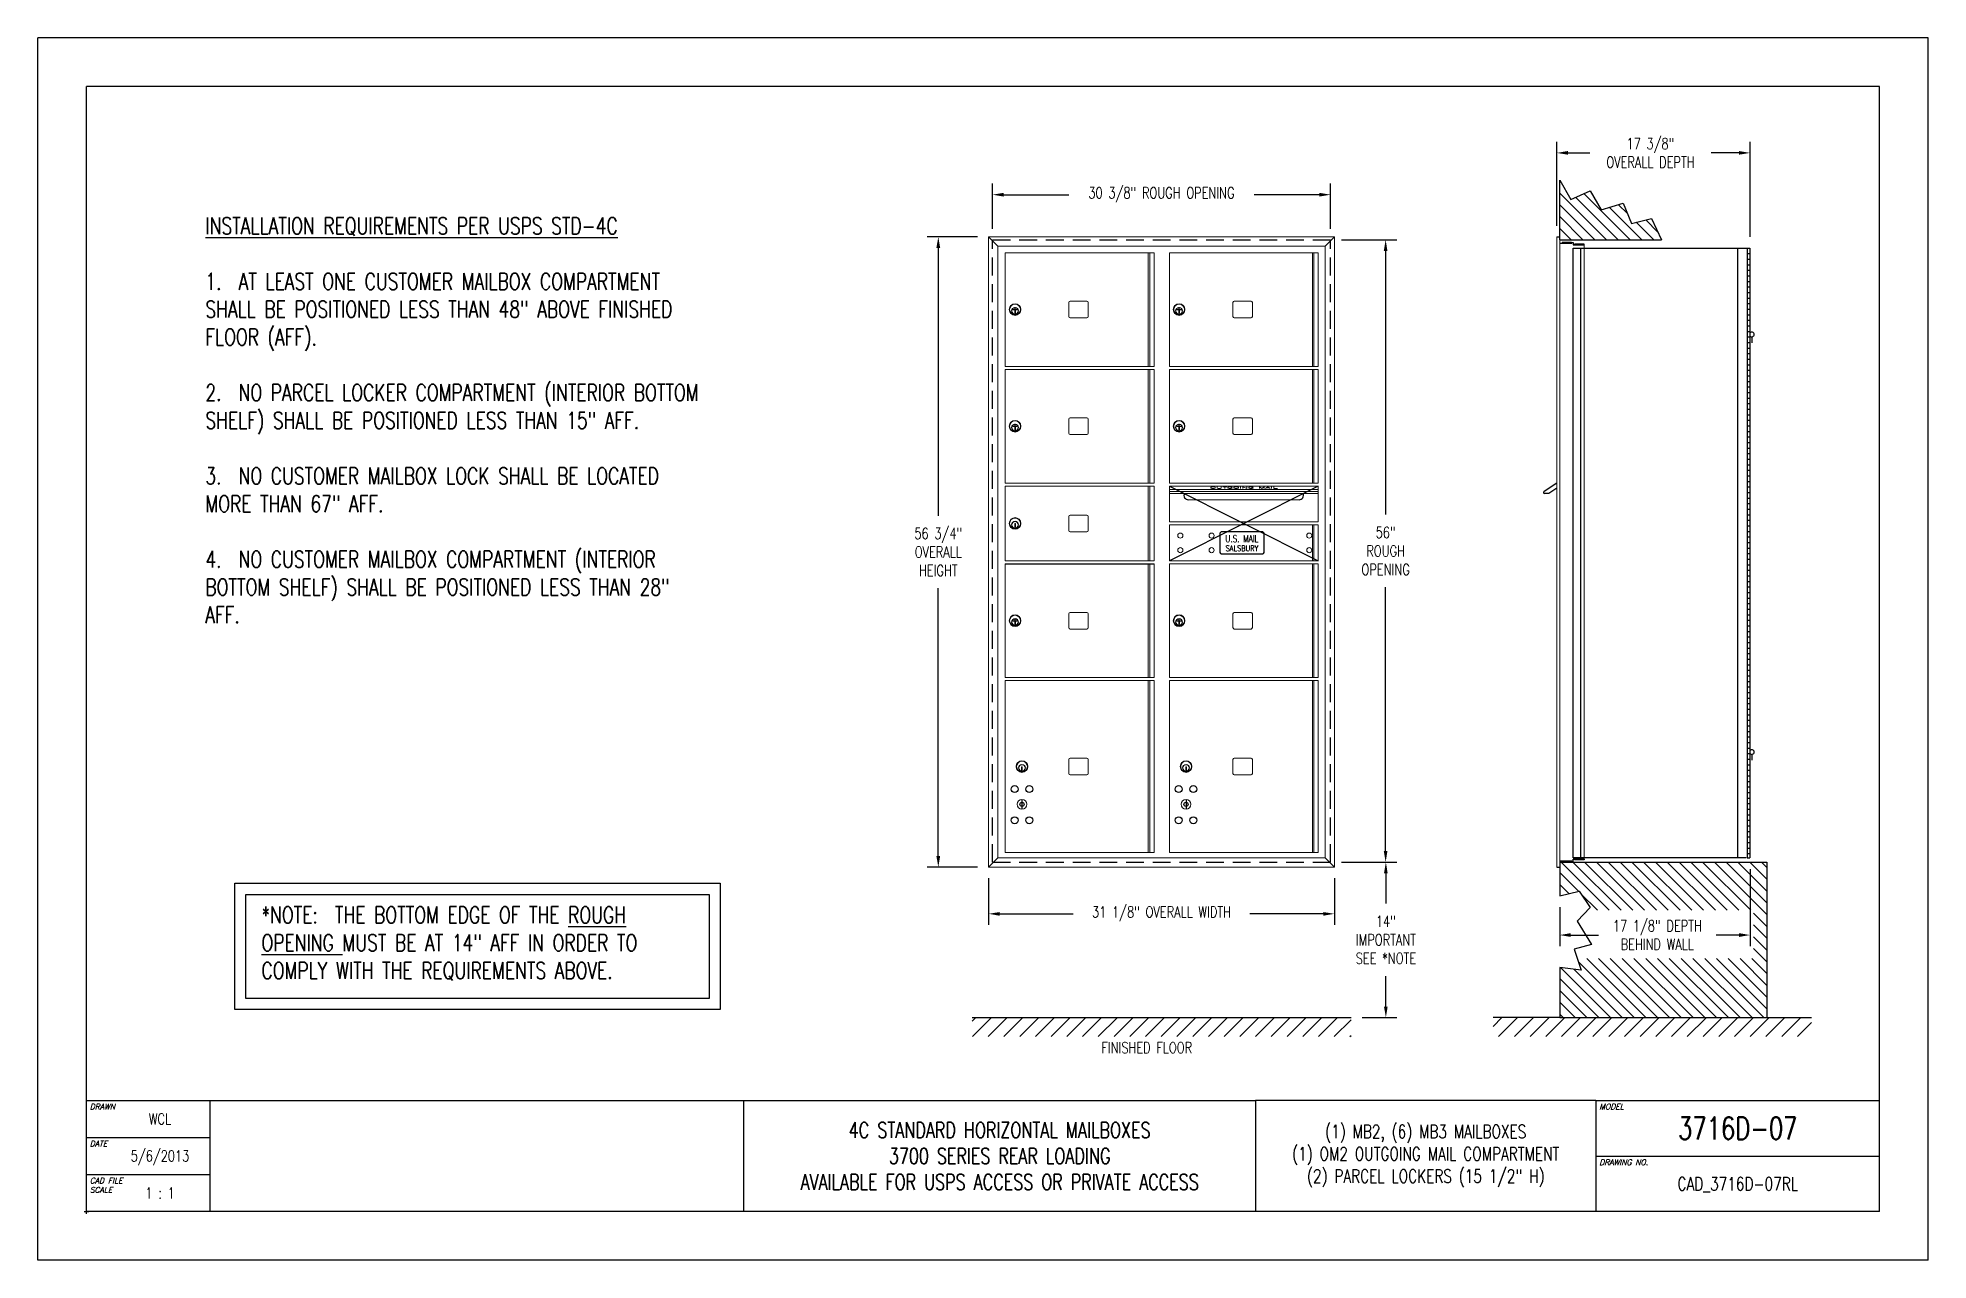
# Model space of a CAD drawing. Header units: inches. Extents: x 0 to 170, y 0 to 110.
import ezdxf
from ezdxf.enums import TextEntityAlignment as Align

# ---------------------------------------------------------------- set-up
doc = ezdxf.new("R2010")
doc.units = ezdxf.units.IN
doc.header["$MEASUREMENT"] = 0
doc.header["$PDMODE"] = 2
doc.header["$PDSIZE"] = 0.2
doc.linetypes.add('HIDDEN', pattern=[0.075, 0.05, -0.025])
doc.styles.add('Simplex Italic', font='SIMPLEX.shx', dxfattribs={"oblique": 15, "height": 3})
doc.styles.add('SQUASHED', font='simplex.shx', dxfattribs={"width": 4})
doc.styles.get("Standard").update_dxf_attribs({"font": 'simplex.shx', "width": 0.75})
doc.dimstyles.get("Standard").update_dxf_attribs({"dimtxt": 1, "dimasz": 1, "dimexe": 1, "dimexo": 1, "dimgap": 1, "dimtad": 0, "dimtih": 1, "dimtoh": 1, "dimdec": 3, "dimzin": 0, "dimdsep": 46, "dimlunit": 5, "dimtxsty": 'Standard', "dimcen": 0, "dimadec": 0, "dimazin": 0, "dimtfac": 1, "dimtdec": 3, "dimtofl": 0, "dimtmove": 0, "dimatfit": 3, "dimfxl": 1, "dimfrac": 2, "dimtolj": 1, "dimtzin": 0, "dimarcsym": 0})

# ---------------------------------------------------------------- blocks, each defined once
blk = doc.blocks.new('*D8')
at = {"color": 0, "lineweight": -2, "transparency": 16777216}
for p, q in [((117.24, 35.82), (122.23, 35.82)), ((121.23, 34.82), (121.23, 32.09)), ((121.23, 22.83), (121.23, 25.57)), ((119.1, 21.83), (122.23, 21.83))]:
    blk.add_line(p, q, dxfattribs=at)
at = {"color": 0, "lineweight": -3, "transparency": 16777216}
for points in [[(121.06, 34.82), (121.39, 34.82), (121.23, 35.82)], [(121.06, 22.83), (121.39, 22.83), (121.23, 21.83)]]:
    blk.add_solid(points, dxfattribs=at)
at = {"layer": 'Defpoints', "color": 0, "lineweight": -3, "transparency": 16777216}
for p in [(116.24, 35.82), (118.1, 21.83), (121.23, 21.83)]:
    blk.add_point(p, dxfattribs=at)
at = {"color": 0, "lineweight": -3, "transparency": 16777216, "insert": (121.23, 28.83), "char_height": 1, "attachment_point": 5}
blk.add_mtext('\\A1;14"\\PIMPORTANT\\PSEE *NOTE', dxfattribs=at)
blk = doc.blocks.new('*D9')
at = {"color": 0, "lineweight": -2, "transparency": 16777216}
for p, q in [((117.24, 91.82), (122.21, 91.82)), ((121.21, 90.82), (121.21, 67.09)), ((121.21, 36.82), (121.21, 60.56)), ((117.24, 35.82), (122.21, 35.82))]:
    blk.add_line(p, q, dxfattribs=at)
at = {"color": 0, "lineweight": -3, "transparency": 16777216}
for points in [[(121.04, 90.82), (121.37, 90.82), (121.21, 91.82)], [(121.04, 36.82), (121.37, 36.82), (121.21, 35.82)]]:
    blk.add_solid(points, dxfattribs=at)
at = {"layer": 'Defpoints', "color": 0, "lineweight": -3, "transparency": 16777216}
for p in [(116.24, 91.82), (116.24, 35.82), (121.21, 35.82)]:
    blk.add_point(p, dxfattribs=at)
at = {"color": 0, "lineweight": -3, "transparency": 16777216, "insert": (121.21, 63.82), "char_height": 1, "attachment_point": 5}
blk.add_mtext('\\A1;56"\\PROUGH\\POPENING', dxfattribs=at)
blk = doc.blocks.new('*D10')
at = {"color": 0, "lineweight": -2, "transparency": 16777216}
for p, q in [((85.86, 92.82), (85.86, 96.88)), ((86.86, 95.88), (92.71, 95.88)), ((115.24, 95.88), (109.39, 95.88)), ((116.24, 92.82), (116.24, 96.88))]:
    blk.add_line(p, q, dxfattribs=at)
at = {"color": 0, "lineweight": -3, "transparency": 16777216}
for points in [[(86.86, 96.05), (86.86, 95.71), (85.86, 95.88)], [(115.24, 96.05), (115.24, 95.71), (116.24, 95.88)]]:
    blk.add_solid(points, dxfattribs=at)
at = {"layer": 'Defpoints', "color": 0, "lineweight": -3, "transparency": 16777216}
for p in [(116.24, 95.88), (85.86, 91.82), (116.24, 91.82)]:
    blk.add_point(p, dxfattribs=at)
at = {"color": 0, "lineweight": -3, "transparency": 16777216, "insert": (101.05, 95.88), "char_height": 1, "attachment_point": 5}
blk.add_mtext('\\A1;30 3/8" ROUGH OPENING', dxfattribs=at)
blk = doc.blocks.new('*D11')
at = {"color": 0, "lineweight": -2, "transparency": 16777216}
for p, q in [((85.5, 34.37), (85.5, 30.17)), ((116.6, 34.37), (116.6, 30.17)), ((86.5, 31.17), (93.11, 31.17)), ((115.6, 31.17), (109, 31.17))]:
    blk.add_line(p, q, dxfattribs=at)
at = {"color": 0, "lineweight": -3, "transparency": 16777216}
for points in [[(86.5, 31.33), (86.5, 31), (85.5, 31.17)], [(115.6, 31.33), (115.6, 31), (116.6, 31.17)]]:
    blk.add_solid(points, dxfattribs=at)
at = {"layer": 'Defpoints', "color": 0, "lineweight": -3, "transparency": 16777216}
for p in [(85.5, 35.37), (116.6, 35.37), (116.6, 31.17)]:
    blk.add_point(p, dxfattribs=at)
at = {"color": 0, "lineweight": -3, "transparency": 16777216, "insert": (101.05, 31.17), "char_height": 1, "attachment_point": 5}
blk.add_mtext('\\A1;31 1/8" OVERALL WIDTH', dxfattribs=at)
blk = doc.blocks.new('*D12')
at = {"color": 0, "lineweight": -2, "transparency": 16777216}
for p, q in [((84.5, 92.09), (79.98, 92.09)), ((80.98, 91.09), (80.98, 66.99)), ((80.98, 36.37), (80.98, 60.46)), ((84.5, 35.37), (79.98, 35.37))]:
    blk.add_line(p, q, dxfattribs=at)
at = {"color": 0, "lineweight": -3, "transparency": 16777216}
for points in [[(80.81, 91.09), (81.15, 91.09), (80.98, 92.09)], [(80.81, 36.37), (81.15, 36.37), (80.98, 35.37)]]:
    blk.add_solid(points, dxfattribs=at)
at = {"layer": 'Defpoints', "color": 0, "lineweight": -3, "transparency": 16777216}
for p in [(85.5, 92.09), (80.98, 35.37), (85.5, 35.37)]:
    blk.add_point(p, dxfattribs=at)
at = {"color": 0, "lineweight": -3, "transparency": 16777216, "insert": (80.98, 63.73), "char_height": 1, "attachment_point": 5}
blk.add_mtext('\\A1;56 3/4"\\POVERALL\\PHEIGHT', dxfattribs=at)
blk = doc.blocks.new('*D13')
at = {"color": 0, "lineweight": -2, "transparency": 16777216}
for p, q in [((136.6, 93.09), (136.6, 100.64)), ((153.98, 92.08), (153.98, 100.64)), ((137.6, 99.64), (139.56, 99.64)), ((152.98, 99.64), (150.49, 99.64))]:
    blk.add_line(p, q, dxfattribs=at)
at = {"color": 0, "lineweight": -3, "transparency": 16777216}
for points in [[(137.6, 99.81), (137.6, 99.48), (136.6, 99.64)], [(152.98, 99.81), (152.98, 99.48), (153.98, 99.64)]]:
    blk.add_solid(points, dxfattribs=at)
at = {"layer": 'Defpoints', "color": 0, "lineweight": -3, "transparency": 16777216}
for p in [(153.98, 99.64), (136.6, 92.09), (153.98, 91.08)]:
    blk.add_point(p, dxfattribs=at)
at = {"color": 0, "lineweight": -3, "transparency": 16777216, "insert": (145.02, 99.64), "char_height": 1, "attachment_point": 5}
blk.add_mtext('\\A1;17 3/8"\\POVERALL DEPTH', dxfattribs=at)
blk = doc.blocks.new('*D14')
at = {"color": 0, "lineweight": -2, "transparency": 16777216}
for p, q in [((153.98, 35.2), (153.98, 28.26)), ((136.86, 31.78), (136.86, 28.26)), ((137.86, 29.26), (140.36, 29.26)), ((152.98, 29.26), (150.93, 29.26))]:
    blk.add_line(p, q, dxfattribs=at)
at = {"color": 0, "lineweight": -3, "transparency": 16777216}
for points in [[(137.86, 29.43), (137.86, 29.09), (136.86, 29.26)], [(152.98, 29.43), (152.98, 29.09), (153.98, 29.26)]]:
    blk.add_solid(points, dxfattribs=at)
at = {"layer": 'Defpoints', "color": 0, "lineweight": -3, "transparency": 16777216}
for p in [(153.98, 36.2), (136.86, 32.78), (153.98, 29.26)]:
    blk.add_point(p, dxfattribs=at)
at = {"color": 0, "lineweight": -3, "transparency": 16777216, "insert": (145.64, 29.26), "char_height": 1, "attachment_point": 5}
blk.add_mtext('\\A1;17 1/8" DEPTH\\PBEHIND WALL', dxfattribs=at)

msp = doc.modelspace()

# ---------------------------------------------------------------- hatches: boundary and pattern name
at = {"lineweight": -3}
h = msp.add_hatch(dxfattribs=at)
h.set_pattern_fill('ANSI31', color=256, scale=6, angle=90, style=0)
h.set_pattern_definition([(135, (-1592.3547, -320.4679), (-0.5303301, -0.5303301), [])])
h.paths.add_polyline_path([(140.5763, 94.5116), (139.6144, 96.213), (137.8756, 95.4363), (136.865, 97.1746), (136.865, 91.8237), (146.0074, 91.8237), (145.1267, 93.7349), (143.3139, 93.291), (142.574, 95.1034)])
h = msp.add_hatch(dxfattribs=at)
h.set_pattern_fill('ANSI31', color=256, scale=6, angle=90, style=0)
h.set_pattern_definition([(135, (-1592.3547, -322.2179), (-0.5303301, -0.5303301), [])])
h.paths.add_polyline_path([(136.865, 35.8237), (136.865, 35.3667), (136.865, 32.7832), (138.6064, 33.2177), (139.606, 31.739), (139.3722, 31.4891), (154.3008, 31.4891), (154.3008, 27.1512), (138.4392, 27.1512), (138.7877, 26.0885), (136.865, 26.3452), (136.865, 21.8337), (155.5, 21.8337), (155.5, 35.8237)])
h = msp.add_hatch(dxfattribs=at)
h.set_pattern_fill('ANSI31', scale=8, style=0)
h.set_pattern_definition([(45, (-1411.8278, -190.2414), (-0.7071068, 0.7071068), [])])
h.paths.add_polyline_path([(118.1, 20.1233), (118.1, 21.8337), (84.0404, 21.8337), (84.0404, 20.1233)])
h = msp.add_hatch(dxfattribs=at)
h.set_pattern_fill('ANSI31', scale=8, style=0)
h.set_pattern_definition([(45, (-1425.3278, -190.2414), (-0.7071068, 0.7071068), [])])
h.paths.add_polyline_path([(130.865, 21.8337), (130.865, 20.1233), (159.5, 20.1233), (159.5, 21.8337), (153.5, 21.8337), (136.865, 21.8337)])

# ---------------------------------------------------------------- linework, layer by layer
at = {"color": 7}
for p, q in [((0, 0), (0, 110)), ((170, 110), (0, 110)), ((170, 0), (170, 110)), ((4.375, 4.375), (4.375, 105.625)), ((165.625, 105.625), (4.375, 105.625)), ((165.625, 4.375), (165.625, 105.625)), ((15.505, 4.375), (15.505, 14.375)), ((63.5, 4.375), (63.5, 14.375)), ((4.375, 11.045), (15.505, 11.045)), ((140.125, 9.375), (165.625, 9.375)), ((4.375, 7.715), (15.505, 7.715)), ((165.625, 4.375), (4.375, 4.375)), ((170, 0), (0, 0))]:
    msp.add_line(p, q, dxfattribs=at)
at = {"color": 7, "lineweight": -3}
for p, q in [((136.865, 97.1746), (137.8756, 95.4363)), ((136.865, 91.8237), (136.865, 97.1746)), ((137.8756, 95.4363), (139.6144, 96.213)), ((139.6144, 96.213), (140.5763, 94.5116)), ((140.5763, 94.5116), (142.574, 95.1034)), ((142.574, 95.1034), (143.3139, 93.291)), ((143.3139, 93.291), (145.1267, 93.7349)), ((145.1267, 93.7349), (146.0074, 91.8237)), ((136.6, 92.0867), (136.865, 92.0867)), ((136.865, 91.8237), (146.0074, 91.8237)), ((136.865, 91.5187), (137.95, 91.5187)), ((137.07, 91.5827), (137.07, 91.5187)), ((137.93, 91.5827), (137.07, 91.5827)), ((137.93, 91.5187), (137.93, 91.5827)), ((137.95, 91.5867), (138.07, 91.5867)), ((137.95, 91.5867), (137.95, 91.5187)), ((138.07, 91.5867), (138.07, 91.3747)), ((138.07, 91.3747), (139.07, 91.3747)), ((138.07, 36.1987), (138.07, 91.0837)), ((138.07, 91.0837), (153.625, 91.0837)), ((139.05, 91.4387), (138.19, 91.4387)), ((138.19, 91.4387), (138.19, 91.3747)), ((138.77, 36.1987), (138.77, 91.0837)), ((139.05, 91.3747), (139.05, 91.4387)), ((153.725, 91.0837), (153.725, 36.1987)), ((153.975, 91.0837), (153.975, 36.1987)), ((136.865, 35.9347), (137.95, 35.9347)), ((136.865, 35.8237), (155.5, 35.8237)), ((136.865, 35.8237), (136.865, 32.7832)), ((137.07, 35.8707), (137.07, 35.9347)), ((137.93, 35.8707), (137.07, 35.8707)), ((137.93, 35.9347), (137.93, 35.8707)), ((137.95, 35.8667), (137.95, 35.9347)), ((137.95, 35.8667), (138.07, 35.8667)), ((153.625, 36.1987), (138.07, 36.1987)), ((138.07, 36.1987), (139.07, 36.1987)), ((138.07, 35.8667), (138.07, 36.0787)), ((138.07, 36.0787), (139.07, 36.0787)), ((138.19, 36.0147), (138.19, 36.0787)), ((139.05, 36.0147), (138.19, 36.0147)), ((139.05, 36.0787), (139.05, 36.0147)), ((155.5, 35.8237), (155.5, 21.8337)), ((136.6, 35.3667), (136.865, 35.3667)), ((136.865, 26.3452), (136.865, 21.8337)), ((84.0404, 21.8337), (118.1, 21.8337)), ((136.865, 21.8337), (130.865, 21.8337)), ((136.865, 21.8337), (155.5, 21.8337)), ((155.5, 21.8337), (159.5, 21.8337))]:
    msp.add_line(p, q, dxfattribs=at)
at = {"color": 7, "linetype": 'Continuous', "lineweight": 15}
for p, q in [((85.504, 92.0867), (86.336, 91.2547)), ((85.504, 92.0867), (116.6, 92.0867)), ((85.504, 35.3667), (85.504, 92.0867)), ((116.6, 92.0867), (115.768, 91.2547)), ((116.6, 92.0867), (116.6, 35.3667)), ((136.6, 92.0867), (136.6, 35.3667)), ((136.865, 92.0867), (136.865, 35.3667)), ((86.336, 91.2547), (115.768, 91.2547)), ((86.336, 36.1987), (86.336, 91.2547)), ((87.007, 90.6637), (87.007, 80.4337)), ((87.007, 90.6637), (100.382, 90.6637)), ((99.8632, 90.6637), (99.8632, 80.4337)), ((100.004, 90.6637), (100.004, 80.4337)), ((100.382, 80.4337), (100.382, 90.6637)), ((101.761, 90.6637), (115.136, 90.6637)), ((101.761, 90.6637), (101.761, 80.4337)), ((114.6172, 90.6637), (114.6172, 80.4337)), ((114.758, 90.6637), (114.758, 80.4337)), ((115.136, 80.4337), (115.136, 90.6637)), ((115.768, 91.2547), (115.768, 36.1987)), ((139.07, 91.3747), (139.07, 36.0787)), ((87.912, 85.5287), (87.852, 85.5287)), ((87.852, 85.5287), (87.852, 85.2287)), ((87.852, 85.2287), (87.912, 85.2287)), ((87.912, 85.2287), (87.912, 85.5287)), ((92.722, 86.1737), (92.722, 84.9237)), ((94.347, 86.2987), (92.847, 86.2987)), ((94.472, 84.9237), (94.472, 86.1737)), ((102.606, 85.5287), (102.606, 85.2287)), ((102.666, 85.5287), (102.606, 85.5287)), ((102.606, 85.2287), (102.666, 85.2287)), ((102.666, 85.2287), (102.666, 85.5287)), ((107.476, 86.1737), (107.476, 84.9237)), ((109.101, 86.2987), (107.601, 86.2987)), ((109.226, 84.9237), (109.226, 86.1737)), ((92.847, 84.7987), (94.347, 84.7987)), ((107.601, 84.7987), (109.101, 84.7987)), ((87.007, 80.4337), (100.382, 80.4337)), ((87.007, 80.1637), (100.382, 80.1637)), ((87.007, 80.1637), (87.007, 69.9337)), ((99.8632, 80.1637), (99.8632, 69.9337)), ((100.004, 80.1637), (100.004, 69.9337)), ((100.382, 69.9337), (100.382, 80.1637)), ((101.761, 80.4337), (115.136, 80.4337)), ((101.761, 80.1637), (101.761, 69.9337)), ((101.761, 80.1637), (115.136, 80.1637)), ((114.6172, 80.1637), (114.6172, 69.9337)), ((114.758, 80.1637), (114.758, 69.9337)), ((115.136, 69.9337), (115.136, 80.1637)), ((87.852, 75.0287), (87.852, 74.7287)), ((87.912, 75.0287), (87.852, 75.0287)), ((87.912, 74.7287), (87.912, 75.0287)), ((92.722, 75.6737), (92.722, 74.4237)), ((94.347, 75.7987), (92.847, 75.7987)), ((94.472, 74.4237), (94.472, 75.6737)), ((102.666, 75.0287), (102.606, 75.0287)), ((102.606, 75.0287), (102.606, 74.7287)), ((102.666, 74.7287), (102.666, 75.0287)), ((107.476, 75.6737), (107.476, 74.4237)), ((109.101, 75.7987), (107.601, 75.7987)), ((109.226, 74.4237), (109.226, 75.6737)), ((87.852, 74.7287), (87.912, 74.7287)), ((92.847, 74.2987), (94.347, 74.2987)), ((102.606, 74.7287), (102.666, 74.7287)), ((107.601, 74.2987), (109.101, 74.2987)), ((87.007, 69.9337), (100.382, 69.9337)), ((101.761, 69.9337), (115.136, 69.9337)), ((87.007, 69.6637), (100.382, 69.6637)), ((87.007, 69.6637), (87.007, 62.9337)), ((99.8632, 69.6637), (99.8632, 62.9337)), ((100.004, 69.6637), (100.004, 62.9337)), ((100.382, 62.9337), (100.382, 69.6637)), ((101.761, 69.6637), (101.761, 66.4337)), ((115.136, 66.4337), (115.136, 69.6637)), ((92.722, 66.9237), (92.722, 65.6737)), ((94.347, 67.0487), (92.847, 67.0487)), ((94.472, 65.6737), (94.472, 66.9237)), ((87.852, 66.2787), (87.852, 65.9787)), ((87.912, 66.2787), (87.852, 66.2787)), ((87.852, 65.9787), (87.912, 65.9787)), ((87.912, 65.9787), (87.912, 66.2787)), ((92.847, 65.5487), (94.347, 65.5487)), ((101.761, 66.1637), (101.761, 62.9337)), ((101.761, 66.1637), (115.136, 66.1637)), ((114.6172, 66.1637), (114.6172, 62.9337)), ((114.758, 66.1637), (114.758, 62.9337)), ((115.136, 62.9337), (115.136, 66.1637)), ((87.007, 62.9337), (100.382, 62.9337)), ((101.761, 62.9337), (115.136, 62.9337)), ((87.007, 62.6637), (87.007, 52.4337)), ((99.8632, 62.6637), (99.8632, 52.4337)), ((100.004, 62.6637), (100.004, 52.4337)), ((100.382, 52.4337), (100.382, 62.6637)), ((101.761, 62.6637), (115.136, 62.6637)), ((101.761, 62.6637), (101.761, 52.4337)), ((114.6172, 62.6637), (114.6172, 52.4337)), ((114.758, 62.6637), (114.758, 52.4337)), ((115.136, 52.4337), (115.136, 62.6637)), ((92.722, 58.1737), (92.722, 56.9237)), ((94.347, 58.2987), (92.847, 58.2987)), ((94.472, 56.9237), (94.472, 58.1737)), ((107.476, 58.1737), (107.476, 56.9237)), ((109.101, 58.2987), (107.601, 58.2987)), ((109.226, 56.9237), (109.226, 58.1737)), ((87.912, 57.5287), (87.852, 57.5287)), ((87.852, 57.5287), (87.852, 57.2287)), ((87.852, 57.2287), (87.912, 57.2287)), ((87.912, 57.2287), (87.912, 57.5287)), ((92.847, 56.7987), (94.347, 56.7987)), ((102.606, 57.5287), (102.606, 57.2287)), ((102.666, 57.5287), (102.606, 57.5287)), ((102.606, 57.2287), (102.666, 57.2287)), ((102.666, 57.2287), (102.666, 57.5287)), ((107.601, 56.7987), (109.101, 56.7987)), ((87.007, 52.4337), (100.382, 52.4337)), ((87.007, 52.1637), (87.007, 36.6837)), ((87.007, 52.1637), (100.382, 52.1637)), ((99.8632, 52.1637), (99.8632, 36.6837)), ((100.004, 52.1637), (100.004, 36.6837)), ((100.382, 36.6837), (100.382, 52.1637)), ((101.761, 52.4337), (115.136, 52.4337)), ((101.761, 52.1637), (115.136, 52.1637)), ((101.761, 52.1637), (101.761, 36.6837)), ((114.6172, 52.1637), (114.6172, 36.6837)), ((114.758, 52.1637), (114.758, 36.6837)), ((115.136, 36.6837), (115.136, 52.1637)), ((88.477, 44.4037), (88.477, 44.1037)), ((88.537, 44.4037), (88.477, 44.4037)), ((88.537, 44.1037), (88.537, 44.4037)), ((92.722, 45.0487), (92.722, 43.7987)), ((94.347, 45.1737), (92.847, 45.1737)), ((94.472, 43.7987), (94.472, 45.0487)), ((103.291, 44.4037), (103.231, 44.4037)), ((103.231, 44.4037), (103.231, 44.1037)), ((103.291, 44.1037), (103.291, 44.4037)), ((107.476, 45.0487), (107.476, 43.7987)), ((109.101, 45.1737), (107.601, 45.1737)), ((109.226, 43.7987), (109.226, 45.0487)), ((88.477, 44.1037), (88.537, 44.1037)), ((92.847, 43.6737), (94.347, 43.6737)), ((103.231, 44.1037), (103.291, 44.1037)), ((107.601, 43.6737), (109.101, 43.6737)), ((85.504, 35.3667), (86.336, 36.1987)), ((115.768, 36.1987), (86.336, 36.1987)), ((87.007, 36.6837), (100.382, 36.6837)), ((101.761, 36.6837), (115.136, 36.6837)), ((116.6, 35.3667), (115.768, 36.1987)), ((116.6, 35.3667), (85.504, 35.3667))]:
    msp.add_line(p, q, dxfattribs=at)
at = {"color": 7, "linetype": 'HIDDEN', "lineweight": -3, "ltscale": 32}
for p, q in [((85.8645, 35.8237), (85.8645, 91.8237)), ((85.8645, 91.8237), (116.2395, 91.8237)), ((116.2395, 35.8237), (116.2395, 91.8237)), ((85.8645, 35.8237), (116.2395, 35.8237))]:
    msp.add_line(p, q, dxfattribs=at)
at = {"lineweight": -3}
for p, q in [((153.975, 92.0837), (153.975, 92.0837)), ((152.85, 91.0837), (152.85, 36.1987)), ((153.625, 91.0837), (153.725, 91.0837)), ((153.725, 91.0837), (153.975, 91.0837)), ((153.725, 90.5837), (153.975, 90.5837)), ((153.725, 90.0837), (153.975, 90.0837)), ((153.725, 89.5837), (153.975, 89.5837)), ((153.725, 89.0837), (153.975, 89.0837)), ((153.725, 88.5837), (153.975, 88.5837)), ((153.725, 88.0837), (153.975, 88.0837)), ((153.725, 87.5837), (153.975, 87.5837)), ((153.725, 87.0837), (153.975, 87.0837)), ((153.725, 86.5837), (153.975, 86.5837)), ((153.725, 86.0837), (153.975, 86.0837)), ((153.725, 85.5837), (153.975, 85.5837)), ((153.725, 85.0837), (153.975, 85.0837)), ((153.725, 84.5837), (153.975, 84.5837)), ((153.725, 84.0837), (153.975, 84.0837)), ((153.725, 83.5837), (153.975, 83.5837)), ((153.725, 83.0837), (153.975, 83.0837)), ((153.725, 82.5837), (153.975, 82.5837)), ((153.725, 82.0837), (153.975, 82.0837)), ((154.135, 83.0912), (154.135, 82.5612)), ((153.725, 81.5837), (153.975, 81.5837)), ((153.725, 81.0837), (153.975, 81.0837)), ((153.725, 80.5837), (153.975, 80.5837)), ((153.725, 80.0837), (153.975, 80.0837)), ((153.725, 79.5837), (153.975, 79.5837)), ((153.725, 79.0837), (153.975, 79.0837)), ((153.725, 78.5837), (153.975, 78.5837)), ((153.725, 78.0837), (153.975, 78.0837)), ((153.725, 77.5837), (153.975, 77.5837)), ((153.725, 77.0837), (153.975, 77.0837)), ((153.725, 76.5837), (153.975, 76.5837)), ((153.725, 76.0837), (153.975, 76.0837)), ((153.725, 75.5837), (153.975, 75.5837)), ((153.725, 75.0837), (153.975, 75.0837)), ((153.725, 74.5837), (153.975, 74.5837)), ((153.725, 74.0837), (153.975, 74.0837)), ((153.725, 73.5837), (153.975, 73.5837)), ((153.725, 73.0837), (153.975, 73.0837)), ((153.725, 72.5837), (153.975, 72.5837)), ((153.725, 72.0837), (153.975, 72.0837)), ((153.725, 71.5837), (153.975, 71.5837)), ((136.6, 69.9337), (135.4521, 69.1583)), ((153.725, 71.0837), (153.975, 71.0837)), ((153.725, 70.5837), (153.975, 70.5837)), ((153.725, 70.0837), (153.975, 70.0837)), ((115.136, 69.6637), (101.761, 62.9337)), ((101.761, 69.6637), (115.136, 62.9337)), ((135.8784, 68.9937), (135.5025, 68.9937)), ((136.6, 69.4812), (135.8784, 68.9937)), ((153.725, 69.5837), (153.975, 69.5837)), ((153.725, 69.0837), (153.975, 69.0837)), ((153.725, 68.5837), (153.975, 68.5837)), ((153.725, 68.0837), (153.975, 68.0837)), ((153.725, 67.5837), (153.975, 67.5837)), ((153.725, 67.0837), (153.975, 67.0837)), ((153.725, 66.5837), (153.975, 66.5837)), ((106.289, 65.3487), (106.289, 63.7487)), ((110.089, 65.5487), (106.489, 65.5487)), ((110.289, 63.7487), (110.289, 65.3487)), ((153.725, 66.0837), (153.975, 66.0837)), ((153.725, 65.5837), (153.975, 65.5837)), ((153.725, 65.0837), (153.975, 65.0837)), ((106.489, 63.5487), (110.089, 63.5487)), ((153.725, 64.5837), (153.975, 64.5837)), ((153.725, 64.0837), (153.975, 64.0837)), ((153.725, 63.5837), (153.975, 63.5837)), ((153.725, 63.0837), (153.975, 63.0837)), ((87.007, 62.6637), (100.382, 62.6637)), ((153.725, 62.5837), (153.975, 62.5837)), ((153.725, 62.0837), (153.975, 62.0837)), ((153.725, 61.5837), (153.975, 61.5837)), ((153.725, 61.0837), (153.975, 61.0837)), ((153.725, 60.5837), (153.975, 60.5837)), ((153.725, 60.0837), (153.975, 60.0837)), ((153.725, 59.5837), (153.975, 59.5837)), ((153.725, 59.0837), (153.975, 59.0837)), ((153.725, 58.5837), (153.975, 58.5837)), ((153.725, 58.0837), (153.975, 58.0837)), ((153.725, 57.5837), (153.975, 57.5837)), ((153.725, 57.0837), (153.975, 57.0837)), ((153.725, 56.5837), (153.975, 56.5837)), ((153.725, 56.0837), (153.975, 56.0837)), ((153.725, 55.5837), (153.975, 55.5837)), ((153.725, 55.0837), (153.975, 55.0837)), ((153.725, 54.5837), (153.975, 54.5837)), ((153.725, 54.0837), (153.975, 54.0837)), ((153.725, 53.5837), (153.975, 53.5837)), ((153.725, 53.0837), (153.975, 53.0837)), ((153.725, 52.5837), (153.975, 52.5837)), ((153.725, 52.0837), (153.975, 52.0837)), ((153.725, 51.5837), (153.975, 51.5837)), ((153.725, 51.0837), (153.975, 51.0837)), ((153.725, 50.5837), (153.975, 50.5837)), ((153.725, 50.0837), (153.975, 50.0837)), ((153.725, 49.5837), (153.975, 49.5837)), ((153.725, 49.0837), (153.975, 49.0837)), ((153.725, 48.5837), (153.975, 48.5837)), ((153.725, 48.0837), (153.975, 48.0837)), ((153.725, 47.5837), (153.975, 47.5837)), ((153.725, 47.0837), (153.975, 47.0837)), ((153.725, 46.5837), (153.975, 46.5837)), ((153.725, 46.0837), (153.975, 46.0837)), ((153.725, 45.5837), (153.975, 45.5837)), ((153.725, 45.0837), (153.975, 45.0837)), ((153.725, 44.5837), (153.975, 44.5837)), ((154.135, 45.5212), (154.135, 44.9912)), ((153.725, 44.0837), (153.975, 44.0837)), ((153.725, 43.5837), (153.975, 43.5837)), ((153.725, 43.0837), (153.975, 43.0837)), ((153.725, 42.5837), (153.975, 42.5837)), ((88.507, 41.4612), (88.507, 40.5862)), ((103.261, 41.4612), (103.261, 40.5862)), ((153.725, 42.0837), (153.975, 42.0837)), ((153.725, 41.5837), (153.975, 41.5837)), ((153.725, 41.0837), (153.975, 41.0837)), ((153.725, 40.5837), (153.975, 40.5837)), ((153.725, 40.0837), (153.975, 40.0837)), ((153.725, 39.5837), (153.975, 39.5837)), ((153.725, 39.0837), (153.975, 39.0837)), ((153.725, 38.5837), (153.975, 38.5837)), ((153.725, 38.0837), (153.975, 38.0837)), ((153.725, 37.5837), (153.975, 37.5837)), ((153.725, 37.0837), (153.975, 37.0837)), ((153.725, 36.5837), (153.975, 36.5837)), ((153.725, 36.1987), (153.975, 36.1987)), ((136.865, 32.7832), (138.6064, 33.2177)), ((138.6064, 33.2177), (139.606, 31.739)), ((139.606, 31.739), (138.4465, 30.5001)), ((138.4465, 30.5001), (139.7259, 28.422)), ((139.7259, 28.422), (138.1666, 27.9824)), ((138.1666, 27.9824), (138.7877, 26.0885)), ((138.7877, 26.0885), (136.865, 26.3452)), ((4.375, 14.375), (15.505, 14.375)), ((15.505, 14.375), (63.5, 14.375)), ((63.5, 14.375), (109.5, 14.375)), ((140.125, 14.375), (109.5, 14.375)), ((109.5, 14.375), (109.5, 4.375)), ((140.125, 14.375), (165.625, 14.375)), ((140.125, 14.375), (140.125, 4.375))]:
    msp.add_line(p, q, dxfattribs=at)
at = {"linetype": 'Continuous', "lineweight": 15}
for p, q in [((101.761, 69.6637), (115.136, 69.6637)), ((101.761, 69.3637), (115.1362, 69.3637)), ((101.761, 69.1737), (115.1362, 69.1737)), ((101.761, 68.9937), (115.1362, 68.9937)), ((103.4637, 68.4337), (113.4337, 68.4337)), ((101.761, 66.4337), (115.136, 66.4337))]:
    msp.add_line(p, q, dxfattribs=at)
at = {"lineweight": -3}
for points in [[(17.7101, 33.917), (61.3773, 33.917), (61.3773, 22.5538), (17.7101, 22.5538)], [(18.7101, 32.917), (60.3773, 32.917), (60.3773, 23.5538), (18.7101, 23.5538)]]:
    msp.add_lwpolyline(points, close=True, dxfattribs=at)
at = {"color": 7, "linetype": 'Continuous', "lineweight": 15, "extrusion": (5.68252e-15, 4.67765e-15, -1)}
for centre, radius in [((-87.882, 85.5487), 0.525), ((-87.882, 85.5487), 0.485), ((-87.882, 85.4287), 0.3), ((-102.636, 85.5487), 0.525), ((-102.636, 85.5487), 0.485), ((-102.636, 85.4287), 0.3), ((-87.882, 75.0487), 0.525), ((-87.882, 75.0487), 0.485), ((-87.882, 74.9287), 0.3), ((-102.636, 75.0487), 0.525), ((-102.636, 75.0487), 0.485), ((-102.636, 74.9287), 0.3), ((-87.882, 57.5487), 0.525), ((-87.882, 57.5487), 0.485), ((-102.636, 57.5487), 0.525), ((-102.636, 57.5487), 0.485), ((-87.882, 57.4287), 0.3), ((-102.636, 57.4287), 0.3)]:
    msp.add_circle(centre, radius, dxfattribs=at)
at = {"color": 7, "linetype": 'Continuous', "lineweight": 15}
for centre, radius in [((87.882, 85.4287), 0.31), ((87.882, 85.4287), 0.285), ((102.636, 85.4287), 0.31), ((102.636, 85.4287), 0.285), ((87.882, 74.9287), 0.31), ((87.882, 74.9287), 0.285), ((102.636, 74.9287), 0.31), ((102.636, 74.9287), 0.285), ((87.882, 66.1787), 0.31), ((87.882, 66.1787), 0.285), ((87.882, 57.4287), 0.31), ((87.882, 57.4287), 0.285), ((102.636, 57.4287), 0.31), ((102.636, 57.4287), 0.285), ((88.507, 44.3037), 0.31), ((88.507, 44.3037), 0.285), ((103.261, 44.3037), 0.31), ((103.261, 44.3037), 0.285), ((88.507, 41.0237), 0.4375), ((103.261, 41.0237), 0.4375)]:
    msp.add_circle(centre, radius, dxfattribs=at)
at = {"color": 7, "linetype": 'Continuous', "lineweight": 15, "extrusion": (1.83338e-14, 6.74315e-15, -1)}
for centre, radius in [((-87.882, 66.2987), 0.525), ((-87.882, 66.2987), 0.485), ((-87.882, 66.1787), 0.3)]:
    msp.add_circle(centre, radius, dxfattribs=at)
at = {"color": 7, "linetype": 'Continuous', "lineweight": 15, "extrusion": (1.09534e-15, 5.8752e-15, -1)}
for centre in [(-102.746, 65.2047), (-105.559, 65.2047), (-102.746, 63.8927), (-105.559, 63.8927)]:
    msp.add_circle(centre, 0.23, dxfattribs=at)
at = {"color": 7, "linetype": 'Continuous', "lineweight": 15, "extrusion": (9.67756e-16, 5.8504e-15, -1)}
for centre in [(-114.341, 65.2047), (-114.341, 63.8927)]:
    msp.add_circle(centre, 0.23, dxfattribs=at)
at = {"color": 7, "linetype": 'Continuous', "lineweight": 15, "extrusion": (5.3509e-15, 5.31746e-15, -1)}
for centre, radius in [((-88.507, 44.4237), 0.525), ((-88.507, 44.4237), 0.485), ((-88.507, 44.3037), 0.3), ((-103.261, 44.4237), 0.525), ((-103.261, 44.4237), 0.485), ((-103.261, 44.3037), 0.3)]:
    msp.add_circle(centre, radius, dxfattribs=at)
at = {"color": 7, "lineweight": -3}
for centre in [(87.8488, 42.3987), (89.1613, 42.3987), (102.6028, 42.3987), (103.9153, 42.3987), (87.8488, 39.5862), (89.1613, 39.5862), (102.6028, 39.5862), (103.9153, 39.5862)]:
    msp.add_circle(centre, 0.3125, dxfattribs=at)
at = {"lineweight": -3}
for centre in [(88.507, 41.0237), (103.261, 41.0237)]:
    msp.add_circle(centre, 0.1875, dxfattribs=at)
at = {"color": 7, "linetype": 'Continuous', "lineweight": 15}
for centre, start, end in [((92.847, 86.1737), 90, 180), ((94.347, 86.1737), 0, 90), ((107.601, 86.1737), 90, 180), ((109.101, 86.1737), 0, 90), ((92.847, 84.9237), 180, 270), ((94.347, 84.9237), 270, 360), ((107.601, 84.9237), 180, 270), ((109.101, 84.9237), 270, 360), ((92.847, 75.6737), 90, 180), ((94.347, 75.6737), 0, 90), ((107.601, 75.6737), 90, 180), ((109.101, 75.6737), 0, 90), ((92.847, 74.4237), 180, 270), ((94.347, 74.4237), 270, 360), ((107.601, 74.4237), 180, 270), ((109.101, 74.4237), 270, 360), ((92.847, 66.9237), 90, 180), ((94.347, 66.9237), 0, 90), ((92.847, 65.6737), 180, 270), ((94.347, 65.6737), 270, 360), ((92.847, 58.1737), 90, 180), ((94.347, 58.1737), 0, 90), ((107.601, 58.1737), 90, 180), ((109.101, 58.1737), 0, 90), ((92.847, 56.9237), 180, 270), ((94.347, 56.9237), 270, 360), ((107.601, 56.9237), 180, 270), ((109.101, 56.9237), 270, 360), ((92.847, 45.0487), 90, 180), ((94.347, 45.0487), 0, 90), ((107.601, 45.0487), 90, 180), ((109.101, 45.0487), 0, 90), ((92.847, 43.7987), 180, 270), ((94.347, 43.7987), 270, 360), ((107.601, 43.7987), 180, 270), ((109.101, 43.7987), 270, 360)]:
    msp.add_arc(centre, 0.125, start, end, dxfattribs=at)
at = {"lineweight": -3}
for centre, radius, start, end in [((154.135, 83.3012), 0.21, 220.367594, 139.632406), ((103.4637, 68.8237), 0.39, 154.157587, 270), ((113.4337, 68.8237), 0.39, 270, 25.842413), ((135.5025, 69.0837), 0.09, 124.040027, 270), ((106.489, 65.3487), 0.2, 90, 180), ((110.089, 65.3487), 0.2, 0, 90), ((106.489, 63.7487), 0.2, 180, 270), ((110.089, 63.7487), 0.2, 270, 0), ((154.135, 45.7312), 0.21, 220.367594, 139.632406)]:
    msp.add_arc(centre, radius, start, end, dxfattribs=at)
at = {"color": 7, "lineweight": -3}
for p in [(87.882, 85.5487), (102.636, 85.5487), (87.882, 75.0487), (102.636, 75.0487), (87.882, 57.5487), (102.636, 57.5487)]:
    msp.add_point(p, dxfattribs=at)
at = {"lineweight": -3}
msp.add_point((4.375, 4.375), dxfattribs=at)

# ---------------------------------------------------------------- texts
at = {"color": 7, "style": 'Simplex Italic', "oblique": 15}
for s, p in [('DRAWN', (4.675, 14.075)), ('MODEL', (140.425, 14.075)), ('DATE', (4.675, 10.745)), ('DRAWING NO.', (140.425, 9.065))]:
    msp.add_text(s, height=0.5, dxfattribs=at).set_placement(p, align=Align.TOP_LEFT)
at = {"color": 7, "width": 0.75}
for s, height, p in [('WCL', 1, (10.9912, 12.71)), ('5/6/2013', 1, (10.9912, 9.385)), ('CAD_3716D-07RL', 1.2, (152.875, 6.875)), ('1 : 1', 1, (10.9912, 6.05))]:
    msp.add_text(s, height=height, dxfattribs=at).set_placement(p, align=Align.MIDDLE_CENTER)
at = {"color": 7, "insert": (15.0714, 93.827), "char_height": 1.5, "width": 48.496496, "attachment_point": 1}
msp.add_mtext('{\\LINSTALLATION REQUIREMENTS PER USPS STD-4C}\\P\\P1.  AT LEAST ONE CUSTOMER MAILBOX COMPARTMENT SHALL BE POSITIONED LESS THAN 48" ABOVE FINISHED FLOOR (AFF).\\P\\P2.  NO PARCEL LOCKER COMPARTMENT (INTERIOR BOTTOM SHELF) SHALL BE POSITIONED LESS THAN 15" AFF.\\P\\P3.  NO CUSTOMER MAILBOX LOCK SHALL BE LOCATED MORE THAN 67" AFF.\\P\\P4.  NO CUSTOMER MAILBOX COMPARTMENT (INTERIOR BOTTOM SHELF) SHALL BE POSITIONED LESS THAN 28" AFF.', dxfattribs=at)
at = {"lineweight": -3, "insert": (108.4487, 69.5137), "char_height": 0.15, "width": 8, "attachment_point": 5, "style": 'SQUASHED'}
msp.add_mtext('OUTGOING MAIL', dxfattribs=at)
at = {"lineweight": -3}
for s, insert, char_height, width, attachment_point in [('U.S. MAIL', (108.289, 64.9328), 0.64, 5.611748, 5), ('SALSBURY', (108.289, 64.0636), 0.5, 5.611748, 5), ('*NOTE:  THE BOTTOM EDGE OF THE {\\LROUGH OPENING} MUST BE AT 14" AFF IN ORDER TO COMPLY WITH THE REQUIREMENTS ABOVE.', (20.1158, 31.8163), 1.5, 40.355573, 1), ('4C STANDARD HORIZONTAL MAILBOXES\\P3700 SERIES REAR LOADING\\PAVAILABLE FOR USPS ACCESS OR PRIVATE ACCESS                                                    ', (86.5, 9.375), 1.4, 55.324242, 5), ('(1) MB2, (6) MB3 MAILBOXES\\P(1) OM2 OUTGOING MAIL COMPARTMENT\\P(2) PARCEL LOCKERS (15 1/2" H)', (124.8125, 9.375), 1.2, 32.585839, 5)]:
    msp.add_mtext(s, dxfattribs=dict(at, insert=insert, char_height=char_height, width=width, attachment_point=attachment_point))
at = {"color": 7, "lineweight": -3}
for s, insert, char_height, width, attachment_point in [('FINISHED FLOOR', (95.6415, 19.6275), 1, 19.392164, 1), ('3716D-07', (152.875, 12.875), 2, 15.53206, 2)]:
    msp.add_mtext(s, dxfattribs=dict(at, insert=insert, char_height=char_height, width=width, attachment_point=attachment_point))
at = {"color": 7, "lineweight": -3, "insert": (4.675, 7.415), "char_height": 0.5, "width": 6.133886, "attachment_point": 1, "style": 'Simplex Italic'}
msp.add_mtext('CAD FILE\\PSCALE', dxfattribs=at)

# ---------------------------------------------------------------- dimensions: what is measured, and where the dimension line sits
at = {"lineweight": -3}
dim = msp.add_linear_dim(base=(153.975, 99.6435), p1=(136.6, 92.0867), p2=(153.975, 91.0837), text='<>\\POVERALL DEPTH', dimstyle='Standard', override={"dimpost": '"'}, dxfattribs=at)
dim.commit()
dim.dimension.update_dxf_attribs({"geometry": '*D13', "text_midpoint": (145.0239, 99.6435), "dimtype": 160})
at = {"color": 7, "lineweight": -3}
for base, p1, p2, text, picture, middle in [((116.2395, 95.879), (85.8645, 91.8237), (116.2395, 91.8237), '<> ROUGH OPENING', '*D10', (101.052, 95.879)), ((116.6, 31.1681), (85.504, 35.3667), (116.6, 35.3667), '<> OVERALL WIDTH', '*D11', (101.052, 31.1681))]:
    dim = msp.add_linear_dim(base=base, p1=p1, p2=p2, text=text, dimstyle='Standard', override={"dimpost": '"'}, dxfattribs=at)
    dim.commit()
    dim.dimension.update_dxf_attribs({"geometry": picture, "text_midpoint": middle})
for base, p1, p2, text, picture, middle in [((80.981, 35.3667), (85.504, 92.0867), (85.504, 35.3667), '<>\\POVERALL\\PHEIGHT', '*D12', (80.981, 63.7267)), ((121.2082, 35.8237), (116.2395, 91.8237), (116.2395, 35.8237), '<>\\PROUGH\\POPENING', '*D9', (121.2082, 63.8237))]:
    dim = msp.add_linear_dim(base=base, p1=p1, p2=p2, angle=90, text=text, dimstyle='Standard', override={"dimpost": '"'}, dxfattribs=at)
    dim.commit()
    dim.dimension.update_dxf_attribs({"geometry": picture, "text_midpoint": middle})
at = {"lineweight": -3}
dim = msp.add_linear_dim(base=(121.2251, 21.8337), p1=(116.2395, 35.8237), p2=(118.1, 21.8337), angle=90, text='<>\\PIMPORTANT\\PSEE *NOTE', dimstyle='Standard', override={"dimpost": '"'}, dxfattribs=at)
dim.commit()
dim.dimension.update_dxf_attribs({"geometry": '*D8', "text_midpoint": (121.2251, 28.8287)})
at = {"color": 7, "lineweight": -3}
dim = msp.add_linear_dim(base=(153.975, 29.2612), p1=(136.865, 32.7832), p2=(153.975, 36.1987), text='<> DEPTH\\PBEHIND WALL', dimstyle='Standard', override={"dimpost": '"'}, dxfattribs=at)
dim.commit()
dim.dimension.update_dxf_attribs({"geometry": '*D14', "text_midpoint": (145.6433, 29.2612), "dimtype": 160})

doc.saveas('drawing.dxf')
